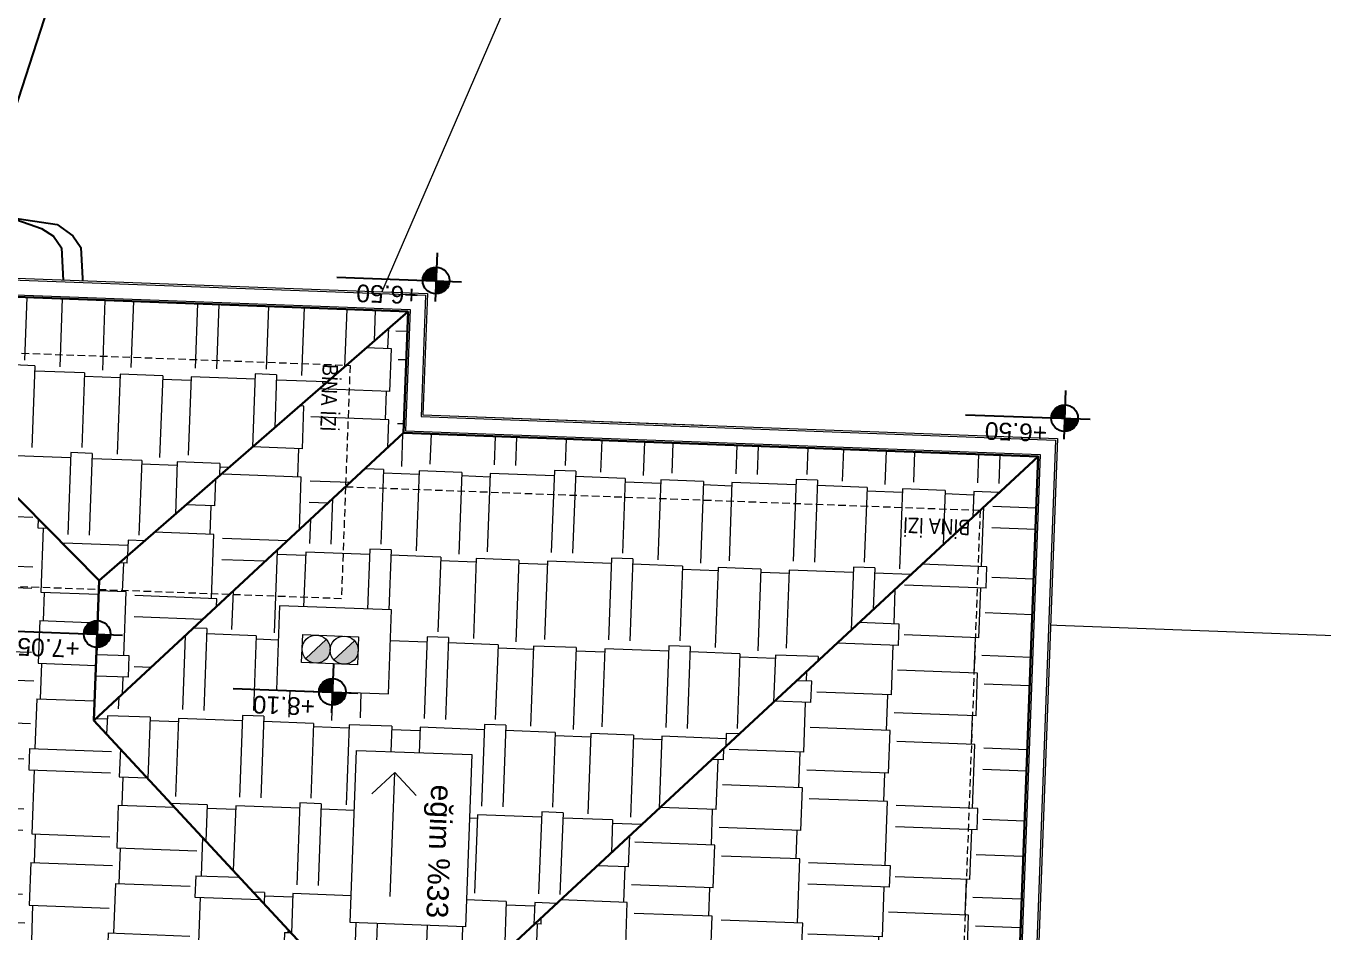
# Model space of a CAD drawing. Header units: centimetres. Extents: x 63871 to 181827, y -95930 to 42199.
# Drawn here: x 170634 to 171328, y 31778 to 32263 of the extents above; entities that cross this region are included whole.
import ezdxf

# ---------------------------------------------------------------- set-up
doc = ezdxf.new("R2010")
doc.units = ezdxf.units.CM
doc.linetypes.add('11-021_500-SatisOfisi_220512$0${ Diamond }', pattern=[12, 4, -2, 2, 2, -2])
doc.linetypes.add('11-021_500-SatisOfisi_280512$0${ Wide Dash }', pattern=[12, 4, -2, 4, -2])
for name, color, linetype, lineweight in [('2D Drafting - General_Pen_No__86', 173, 'Continuous', 18), ('A-AREA-IDEN', 7, 'Continuous', 9), ('A-DOOR', 31, 'Continuous', 9), ('A-FLOR-HRAL', 11, 'Continuous', 9), ('A-GLAZ', 151, 'Continuous', 9), ('A-WALL', 12, 'Continuous', 50), ('ARM_Pen_No__252', 8, 'Continuous', 18), ('Baca', 82, 'Continuous', 9), ('DUVAR', 7, 'Continuous', 40), ('İz DÜŞÜMÜ', 7, '11-021_500-SatisOfisi_220512$0${ Diamond }', 18), ('metal', 7, 'Continuous', 20), ('OLUK', 222, 'Continuous', 15), ('tefriş', 21, 'Continuous', 20), ('Çatı', 144, 'Continuous', 30), ('ÇEKME MESAFESİ', 5, 'Continuous', 25)]:
    doc.layers.add(name, color=color, linetype=linetype, lineweight=lineweight)
for name, color, linetype in [('Bitirme - Duvar', 7, 'Continuous'), ('Dıış Ölçü', 140, 'Continuous'), ('furn', 7, 'Continuous'), ('KOT', 171, 'Continuous')]:
    doc.layers.add(name, color=color, linetype=linetype)
doc.styles.add('Arial', font='Arial.ttf', dxfattribs={"height": 250})
doc.styles.add('Arial_1', font='Arial.ttf', dxfattribs={"height": 300})
doc.styles.add('MtXpl_Arial_Narrow', font='')
doc.styles.add('MtXpl_Arial_Narrow_1', font='')
doc.styles.add('OLUŞTURULMUŞ_STİL_1', font='Arial.ttf')
doc.styles.add('RomanS', font='')
doc.styles.get('MtXpl_Arial_Narrow').set_extended_font_data('Arial Narrow', bold=True)
doc.styles.get('MtXpl_Arial_Narrow_1').set_extended_font_data('Arial Narrow')
doc.styles.get('RomanS').set_extended_font_data('Stylus BT')
doc.dimstyles.new('BÖYÜK', dxfattribs={"dimtxt": 70, "dimasz": 5, "dimexe": 5, "dimexo": 5, "dimgap": 2, "dimtad": 3, "dimdec": 0, "dimzin": 0, "dimdsep": 46, "dimtxsty": 'RomanS', "dimblk": 'DOT', "dimcen": 5, "dimadec": 0, "dimazin": 0, "dimtfac": 1, "dimtdec": 0, "dimtix": 1, "dimtofl": 0, "dimtmove": 1, "dimatfit": 0, "dimldrblk": 'DOT', "dimfxl": 10, "dimfxlon": 1, "dimtolj": 1, "dimtzin": 0, "dimarcsym": 0})
pattern_1 = [(0, (-196861.627, -36377.483), (97.155, 45.72), [22.86, -19.05, 26.67, -11.43, 34.29, -15.24]), (0, (-196838.767, -36375.58), (97.155, 45.72), [19.05, -72.39, 15.24, -22.86]), (0, (-196793.047, -36380.34), (97.155, 45.72), [11.43, -118.11]), (90, (-196861.627, -36377.483), (-32.385, 45.72), [43.815, -139.065]), (90, (-196838.767, -36377.483), (-32.385, 45.72), [42.8625, -140.0175]), (90, (-196819.717, -36377.483), (-32.385, 45.72), [40.005, -142.875]), (90, (-196793.047, -36380.34), (-32.385, 45.72), [43.815, -139.065]), (90, (-196781.617, -36380.34), (-32.385, 45.72), [43.815, -139.065]), (90, (-196747.327, -36377.483), (-32.385, 45.72), [41.91, -140.97])]
pattern_2 = [(270, (-196861.627, -36377.483), (45.72, -97.155), [22.86, -19.05, 26.67, -11.43, 34.29, -15.24]), (270, (-196859.72, -36400.343), (45.72, -97.155), [19.05, -72.39, 15.24, -22.86]), (270, (-196864.484, -36446.063), (45.72, -97.155), [11.43, -118.11]), (0, (-196861.627, -36377.483), (45.72, 32.385), [43.815, -139.065]), (0, (-196861.627, -36400.343), (45.72, 32.385), [42.8625, -140.0175]), (0, (-196861.627, -36419.393), (45.72, 32.385), [40.005, -142.875]), (0, (-196864.484, -36446.063), (45.72, 32.385), [43.815, -139.065]), (0, (-196864.484, -36457.493), (45.72, 32.385), [43.815, -139.065]), (0, (-196861.627, -36491.783), (45.72, 32.385), [41.91, -140.97])]

# ---------------------------------------------------------------- blocks, each defined once
blk = doc.blocks.new('M_Single-Flush - 80-231723-01_zemin')
at = {"layer": 'A-DOOR', "lineweight": 18}
for p, q in [((350, -50), (350, -850.1)), ((400, -50), (350, -50)), ((400, -50), (400, -850.1)), ((400, -850.1), (350, -850.1))]:
    blk.add_line(p, q, dxfattribs=at)
at = {"layer": 'A-DOOR'}
blk.add_arc((400, -50), 801.7, 180, 266.42425, dxfattribs=at)
blk = doc.blocks.new('M_Single-Flush - 100-231751-01_zemin')
at = {"layer": 'A-DOOR', "lineweight": 18}
for p, q in [((450, 100), (450, 1100.4)), ((500, 1100.4), (450, 1100.4)), ((500, 100), (500, 1100.4)), ((500, 100), (450, 100))]:
    blk.add_line(p, q, dxfattribs=at)
at = {"layer": 'A-DOOR'}
blk.add_arc((500, 100), 1001.7, 92.86114, 180, dxfattribs=at)
blk = doc.blocks.new('*U7')
at = {"layer": 'KOT', "linetype": 'Continuous'}
for p, q in [((531937.82, 4296265.66), (531938.5, 4296266.85)), ((531938.5, 4296266.85), (531939.39, 4296267.88)), ((531939.39, 4296267.88), (531940.47, 4296268.73)), ((531940.47, 4296268.73), (531941.68, 4296269.36)), ((531941.68, 4296269.36), (531942.99, 4296269.75)), ((531942.99, 4296269.75), (531944.36, 4296269.88)), ((531944.36, 4296269.88), (531944.36, 4296269.75)), ((531944.36, 4296269.75), (531944.36, 4296269.36)), ((531944.36, 4296269.36), (531944.36, 4296268.73)), ((531944.36, 4296268.73), (531944.36, 4296267.88)), ((531944.36, 4296267.88), (531944.36, 4296266.85)), ((531944.36, 4296266.85), (531944.36, 4296265.66)), ((531937.2, 4296263), (531937.38, 4296264.36)), ((531937.38, 4296264.36), (531937.82, 4296265.66)), ((531944.36, 4296265.66), (531944.36, 4296264.36)), ((531944.36, 4296264.36), (531944.36, 4296263))]:
    blk.add_line(p, q, dxfattribs=at)
at = {"layer": 'KOT', "linetype": 'Continuous', "extrusion": (0, 0, -1)}
for points in [[(-531938.5, 4296266.85), (-531944.36, 4296265.66), (-531937.82, 4296265.66)], [(-531939.39, 4296267.88), (-531944.36, 4296266.85), (-531938.5, 4296266.85)], [(-531938.5, 4296266.85), (-531944.36, 4296266.85), (-531944.36, 4296265.66)], [(-531940.47, 4296268.73), (-531944.36, 4296267.88), (-531939.39, 4296267.88)], [(-531939.39, 4296267.88), (-531944.36, 4296267.88), (-531944.36, 4296266.85)], [(-531941.68, 4296269.36), (-531944.36, 4296268.73), (-531940.47, 4296268.73)], [(-531940.47, 4296268.73), (-531944.36, 4296268.73), (-531944.36, 4296267.88)], [(-531942.99, 4296269.75), (-531944.36, 4296269.36), (-531941.68, 4296269.36)], [(-531941.68, 4296269.36), (-531944.36, 4296269.36), (-531944.36, 4296268.73)], [(-531944.36, 4296269.88), (-531944.36, 4296269.75), (-531942.99, 4296269.75)], [(-531942.99, 4296269.75), (-531944.36, 4296269.75), (-531944.36, 4296269.36)], [(-531937.38, 4296264.36), (-531944.36, 4296263), (-531937.2, 4296263)], [(-531937.82, 4296265.66), (-531944.36, 4296264.36), (-531937.38, 4296264.36)], [(-531937.38, 4296264.36), (-531944.36, 4296264.36), (-531944.36, 4296263)], [(-531937.82, 4296265.66), (-531944.36, 4296265.66), (-531944.36, 4296264.36)]]:
    blk.add_solid(points, dxfattribs=at)
blk = doc.blocks.new('*U8')
at = {"layer": 'KOT', "linetype": 'Continuous'}
for p, q in [((531944.36, 4296263.14), (531944.36, 4296263.42)), ((531944.36, 4296261.74), (531944.36, 4296263.14)), ((531944.36, 4296260.39), (531944.36, 4296261.74)), ((531944.36, 4296259.15), (531944.36, 4296260.39)), ((531950.98, 4296260.39), (531950.32, 4296259.15)), ((531951.39, 4296261.74), (531950.98, 4296260.39)), ((531951.52, 4296263.14), (531951.39, 4296261.74)), ((531951.52, 4296263.42), (531951.52, 4296263.14)), ((531944.36, 4296258.07), (531944.36, 4296259.15)), ((531944.36, 4296257.18), (531944.36, 4296258.07)), ((531944.36, 4296256.51), (531944.36, 4296257.18)), ((531944.36, 4296256.11), (531944.36, 4296256.51)), ((531945.76, 4296256.11), (531944.36, 4296255.97)), ((531944.36, 4296255.97), (531944.36, 4296256.11)), ((531947.1, 4296256.51), (531945.76, 4296256.11)), ((531948.34, 4296257.18), (531947.1, 4296256.51)), ((531949.42, 4296258.07), (531948.34, 4296257.18)), ((531950.32, 4296259.15), (531949.42, 4296258.07))]:
    blk.add_line(p, q, dxfattribs=at)
at = {"layer": 'KOT', "linetype": 'Continuous', "extrusion": (0, 0, -1)}
for points in [[(-531944.36, 4296263.42), (-531951.52, 4296263.14), (-531944.36, 4296263.14)], [(-531944.36, 4296263.42), (-531951.52, 4296263.42), (-531951.52, 4296263.14)], [(-531944.36, 4296263.14), (-531951.39, 4296261.74), (-531944.36, 4296261.74)], [(-531944.36, 4296263.14), (-531951.52, 4296263.14), (-531951.39, 4296261.74)], [(-531944.36, 4296261.74), (-531950.98, 4296260.39), (-531944.36, 4296260.39)], [(-531944.36, 4296261.74), (-531951.39, 4296261.74), (-531950.98, 4296260.39)], [(-531944.36, 4296260.39), (-531950.32, 4296259.15), (-531944.36, 4296259.15)], [(-531944.36, 4296260.39), (-531950.98, 4296260.39), (-531950.32, 4296259.15)], [(-531944.36, 4296259.15), (-531949.42, 4296258.07), (-531944.36, 4296258.07)], [(-531944.36, 4296259.15), (-531950.32, 4296259.15), (-531949.42, 4296258.07)], [(-531944.36, 4296258.07), (-531948.34, 4296257.18), (-531944.36, 4296257.18)], [(-531944.36, 4296258.07), (-531949.42, 4296258.07), (-531948.34, 4296257.18)], [(-531944.36, 4296257.18), (-531947.1, 4296256.51), (-531944.36, 4296256.51)], [(-531944.36, 4296257.18), (-531948.34, 4296257.18), (-531947.1, 4296256.51)], [(-531944.36, 4296256.51), (-531945.76, 4296256.11), (-531944.36, 4296256.11)], [(-531944.36, 4296256.51), (-531947.1, 4296256.51), (-531945.76, 4296256.11)], [(-531944.36, 4296256.11), (-531945.76, 4296256.11), (-531944.36, 4296255.97)]]:
    blk.add_solid(points, dxfattribs=at)
blk = doc.blocks.new('asdf')
at = {"layer": 'KOT'}
for p, q in [((435094.33, 4281336.77), (435094.33, 4281362.83)), ((435080.69, 4281351.86), (435147.51, 4281351.86))]:
    blk.add_line(p, q, dxfattribs=at)
blk.add_circle((435094.33, 4281351.57), 7.17, dxfattribs=at)
at = {"layer": 'KOT', "linetype": 'Continuous'}
for name, p in [('*U7', (-96850.02, -14911.15)), ('*U8', (-96850.02, -14911.57))]:
    blk.add_blockref(name, p, dxfattribs=at)
blk = doc.blocks.new('y')
for p, q in [((66798.9, 34324.71), (66798.9, 34329.57)), ((66799.41, 34324.71), (66799.41, 34329.77)), ((66807.33, 34319.9), (66807.33, 34325.63)), ((66812.43, 34330.73), (66812.43, 34330.73)), ((66817.54, 34319.9), (66817.54, 34325.63)), ((66825.46, 34324.71), (66825.46, 34329.77)), ((66825.97, 34324.71), (66825.97, 34329.57)), ((66809.37, 34317.86), (66815.5, 34317.86)), ((66794.82, 34304.26), (66830.05, 34304.26)), ((66795.84, 34303.75), (66829.03, 34303.75)), ((66764.67, 34299.66), (66844.14, 34299.66)), ((66764.67, 34299.66), (66764.67, 34294.66)), ((66794.82, 34302.73), (66794.82, 34299.66)), ((66830.05, 34302.73), (66830.05, 34299.66)), ((66830.05, 34302.73), (66830.05, 34299.66)), ((66844.14, 34299.66), (66844.14, 34294.66))]:
    blk.add_line(p, q)
at = {"color": 4, "ltscale": 30}
for p, q in [((66797.43, 34306.58), (66800.9, 34306.58)), ((66799.17, 34308.31), (66799.17, 34304.84)), ((66827.44, 34306.58), (66823.97, 34306.58)), ((66825.7, 34308.31), (66825.7, 34304.84))]:
    blk.add_line(p, q, dxfattribs=at)
blk.add_lwpolyline([(66794.52, 34299.66, -0.41586), (66793.8, 34300.38), (66794.06, 34329.77, -1), (66830.81, 34329.77), (66831.07, 34300.38, -0.41586), (66830.35, 34299.66)], format="xyb", close=True)
for centre in [(66799.17, 34306.58), (66825.7, 34306.58)]:
    blk.add_circle(centre, 1.02)
for centre, radius, start, end in [((66812.43, 34329.81), 13.54, 358.98526, 181.01474), ((66812.43, 34330.01), 13.03, 358.94587, 181.05413), ((66812.43, 34324.47), 13.54, 178.98526, 1.01474), ((66812.43, 34324.99), 13.03, 181.19291, 358.80709), ((66812.43, 34325.63), 5.1, 90, 180), ((66812.43, 34325.63), 5.1, 0, 90), ((66809.37, 34319.9), 2.04, 180, 270), ((66815.5, 34319.9), 2.04, 270, 0), ((66795.84, 34302.73), 1.02, 90, 180), ((66829.03, 34302.73), 1.02, 0, 90)]:
    blk.add_arc(centre, radius, start, end)
at = {"layer": 'ARM_Pen_No__252'}
for p, q in [((66774.4, 34307.06), (66776.25, 34307.06)), ((66774.4, 34301.51), (66774.4, 34307.06)), ((66775.32, 34305.21), (66775.32, 34301.51)), ((66776.25, 34305.21), (66775.32, 34305.21)), ((66776.25, 34309.77), (66785.49, 34309.77)), ((66776.25, 34302.63), (66776.25, 34309.77)), ((66776.25, 34307.06), (66776.25, 34305.21)), ((66785.49, 34309.77), (66785.49, 34302.63)), ((66785.49, 34307.06), (66785.49, 34305.21)), ((66787.33, 34307.06), (66785.49, 34307.06)), ((66785.49, 34305.21), (66786.41, 34305.21)), ((66786.41, 34305.21), (66786.41, 34301.51)), ((66787.33, 34301.51), (66787.33, 34307.06)), ((66785.49, 34302.63), (66776.25, 34302.63))]:
    blk.add_line(p, q, dxfattribs=at)
blk.add_lwpolyline([(66788.26, 34301.51), (66788.26, 34299.66), (66773.47, 34299.66), (66773.47, 34301.51)], close=True, dxfattribs=at)
at = {"layer": 'metal'}
for p, q in [((66839.34, 34315.86), (66839.34, 34325.56)), ((66842.94, 34324.17), (66835.76, 34324.17)), ((66835.76, 34316.97), (66835.76, 34324.17)), ((66835.76, 34320.57), (66842.96, 34320.57)), ((66842.7, 34323.93), (66836, 34323.93)), ((66836, 34317.21), (66836, 34323.93)), ((66836.94, 34320.57), (66841.74, 34320.57)), ((66839.34, 34316.98), (66839.34, 34323.99)), ((66839.34, 34322.69), (66839.34, 34316.98)), ((66842.7, 34323.93), (66842.7, 34317.21)), ((66842.94, 34324.17), (66842.94, 34316.97)), ((66842.94, 34316.97), (66835.76, 34316.97)), ((66842.7, 34317.21), (66836, 34317.21))]:
    blk.add_line(p, q, dxfattribs=at)
blk.add_circle((66839.34, 34320.57), 2.88, dxfattribs=at)
blk = doc.blocks.new('afadfa')
at = {"layer": 'Baca'}
h = blk.add_hatch(color=0, dxfattribs=at)
h.dxf.hatch_style = 1
h.paths.add_polyline_path([(525548.61, 4261233.83, 0.670516), (525535.77, 4261228.56, 0.199315), (525537.97, 4261223.25)])
h = blk.add_hatch(color=0, dxfattribs=at)
h.dxf.hatch_style = 1
h.paths.add_polyline_path([(525563.68, 4261233.75, 0.675614), (525550.77, 4261228.56, 0.202965), (525553.05, 4261223.18)])
for p, q in [((525537.97, 4261223.25), (525548.61, 4261233.83)), ((525553.05, 4261223.18), (525563.68, 4261233.75))]:
    blk.add_line(p, q, dxfattribs=at)
blk.add_lwpolyline([(525535.77, 4261236.11), (525565.77, 4261236.05), (525565.77, 4261220.99), (525535.77, 4261221.06)], close=True, dxfattribs=at)
for centre in [(525543.27, 4261228.56), (525558.27, 4261228.56)]:
    blk.add_circle(centre, 7.5, dxfattribs=at)
blk = doc.blocks.new('HRD')
at = {"layer": 'ARM_Pen_No__252'}
h = blk.add_hatch(dxfattribs=at)
h.set_pattern_fill('AR-B816', color=256, scale=0.09)
h.set_pattern_definition([(0, (-39959.2, 0), (0, 18.288), []), (90, (-39959.2, 0), (-18.288, 18.288), [18.288, -18.288])])
h.paths.add_polyline_path([(154149.63, 35592.48), (154149.63, 35503.48), (154219.63, 35503.48), (154219.63, 35483.24), (154324.63, 35483.24), (154324.63, 35692.48), (154369.63, 35692.48), (154369.63, 35927.48), (154369.63, 35927.48), (154369.63, 36097.48), (154369.63, 36177.48), (154254.63, 36177.48), (153954.63, 36177.48), (153839.63, 36177.48), (153839.63, 35897.6), (153869.63, 35897.54), (153869.63, 35882.48), (154019.63, 35882.48), (154019.63, 35872.48), (154019.63, 35833.25, -0.444416), (154030.45, 35823.48, -0.444416), (154019.63, 35813.72), (154019.63, 35773.48), (153939.63, 35773.48), (153939.63, 35692.48), (154019.63, 35692.48), (154019.63, 35687.48), (154019.63, 35633.7), (154020.63, 35632.93), (154019.63, 35631.47), (154019.63, 35592.48), (154019.63, 35582.48), (153989.63, 35582.48), (153989.63, 35577.48), (153989.63, 35497.48), (153989.63, 35437.48), (153994.63, 35437.48), (154094.63, 35437.48), (154139.63, 35437.48), (154139.63, 35592.48)])
h = blk.add_hatch(dxfattribs=at)
h.set_pattern_fill('ANGLE', color=256, scale=5)
h.set_pattern_definition([(0, (-39959.2, 0), (0, 34.925), [25.4, -9.525]), (90, (-39959.2, 0), (-34.925, 2e-15), [25.4, -9.525])])
h.paths.add_polyline_path([(153979.63, 35577.48), (153979.63, 35582.48), (153839.63, 35582.48), (153839.63, 35560.82), (153842.46, 35560.82, -35.598717), (153842.4, 35558.91), (153839.63, 35558.91), (153839.63, 35437.48), (153862.73, 35437.48), (153862.73, 35442.48), (153892.58, 35442.48, -0.415866), (153891.86, 35443.2), (153892.13, 35472.59, -1), (153928.87, 35472.59), (153929.13, 35443.21, -0.417788), (153928.41, 35442.48), (153942.2, 35442.48), (153942.2, 35437.48), (153979.63, 35437.48), (153979.63, 35497.48)])
h.paths.add_polyline_path([(153928.87, 35472.59, 1), (153892.13, 35472.59), (153891.86, 35443.2, 0.415866), (153892.58, 35442.48), (153892.88, 35442.48), (153892.88, 35445.55, -0.414214), (153893.9, 35446.57), (153927.09, 35446.57, -0.414206), (153928.11, 35445.55), (153928.11, 35442.48), (153928.41, 35442.48, 0.417795), (153929.13, 35443.21)], flags=17)
h.paths.add_polyline_path([(153924.03, 35472.39), (153924.03, 35467.54, -1.017869), (153896.96, 35467.54), (153896.96, 35472.39, -1.017869)], flags=16)
h.paths.add_polyline_path([(153923.52, 35472.59), (153923.52, 35467.54, -0.979394), (153897.47, 35467.54), (153897.47, 35472.59, -1.018569)], flags=0)
h.paths.add_polyline_path([(153941, 35466.99), (153941, 35459.79), (153933.82, 35459.79), (153933.82, 35466.99)], flags=16)
h.paths.add_polyline_path([(153940.76, 35466.75), (153940.76, 35460.03), (153934.06, 35460.03), (153934.06, 35466.75)], flags=0)
h.paths.add_polyline_path([(153940.28, 35463.39, -1), (153934.52, 35463.39, -1)], flags=0)
h.paths.add_polyline_path([(153915.6, 35468.45), (153915.6, 35462.72, -0.414219), (153913.56, 35460.68), (153907.43, 35460.68, -0.414214), (153905.39, 35462.72), (153905.39, 35468.45, -0.414214), (153910.5, 35473.55, -0.414212)], flags=0)
h.paths.add_polyline_path([(153924.78, 35449.4, -1), (153922.74, 35449.4, -1)], flags=16)
h.paths.add_polyline_path([(153864.64, 35477.47), (153938.67, 35477.41), (153938.69, 35493.77), (153864.65, 35493.83)], flags=24)
h.paths.add_polyline_path([(153865.12, 35490.52), (153938.1, 35490.46), (153938.12, 35506.83), (153865.14, 35506.88)], flags=24)
h.paths.add_polyline_path([(153883.26, 35506.44), (153927.79, 35506.4), (153927.8, 35519.31), (153883.27, 35519.34)], flags=24)
h.paths.add_polyline_path([(153864.7, 35503.65), (153888.12, 35503.63), (153888.13, 35519.89), (153864.71, 35519.91)], flags=24)
h.paths.add_polyline_path([(153862.27, 35534.3), (153908.83, 35534.3), (153908.83, 35568.24), (153862.27, 35568.24)], flags=24)
h.paths.add_polyline_path([(153861.82, 35512.84), (153916.06, 35512.84), (153916.06, 35546.78), (153861.82, 35546.78)], flags=24)
at = {"layer": '2D Drafting - General_Pen_No__86'}
for radius, start, end in [(17, 181.57168, 175.13542), (9, 182.9697, 170.78267)]:
    blk.add_arc((153859.4, 35559.38), radius, start, end, dxfattribs=at)
at = {"layer": 'A-DOOR'}
for p, q in [((153979.63, 35497.48), (153979.63, 35577.48)), ((153989.63, 35577.48), (153989.63, 35497.48)), ((153994.63, 35437.48), (154094.63, 35437.48)), ((153994.63, 35417.48), (154094.63, 35417.48))]:
    blk.add_line(p, q, dxfattribs=at)
at = {"layer": 'A-FLOR-HRAL'}
for p, q in [((153969.6, 35417.48), (153969.6, 35317.48)), ((154119.71, 35317.48), (154119.71, 35417.48)), ((154049.77, 35373.48), (154043.1, 35363.46)), ((154049.77, 35317.48), (154049.77, 35373.48)), ((154049.77, 35373.48), (154056.43, 35363.46)), ((154119.71, 35371.48), (153969.6, 35371.48)), ((154119.71, 35344.48), (153969.6, 35344.48)), ((154119.71, 35317.48), (153969.6, 35317.48))]:
    blk.add_line(p, q, dxfattribs=at)
at = {"layer": 'A-FLOR-HRAL', "linetype": '11-021_500-SatisOfisi_280512$0${ Wide Dash }'}
for p, q in [((154119.71, 35373.48), (153969.6, 35373.48)), ((154119.71, 35346.48), (153969.6, 35346.48)), ((154119.71, 35319.48), (153969.6, 35319.48))]:
    blk.add_line(p, q, dxfattribs=at)
at = {"layer": 'A-GLAZ', "ltscale": 3}
for p, q in [((153869.84, 35437.48), (153869.84, 35417.48)), ((153874.84, 35437.48), (153869.84, 35437.48)), ((153869.84, 35437.48), (153929.84, 35437.48)), ((153874.84, 35417.48), (153874.84, 35437.48)), ((153924.84, 35417.48), (153924.84, 35437.48)), ((153924.84, 35437.48), (153929.84, 35437.48)), ((153929.84, 35437.48), (153929.84, 35417.48)), ((153894.84, 35427.48), (153894.84, 35432.48)), ((153894.84, 35432.48), (153924.84, 35432.48)), ((153899.84, 35427.48), (153899.84, 35432.48)), ((153899.84, 35429.98), (153919.84, 35429.98)), ((153919.84, 35427.48), (153919.84, 35432.48)), ((153874.84, 35427.48), (153904.84, 35427.48)), ((153904.84, 35422.48), (153874.84, 35422.48)), ((153874.84, 35422.48), (153879.84, 35422.48)), ((153879.84, 35422.48), (153879.84, 35427.48)), ((153879.84, 35424.98), (153899.84, 35424.98)), ((153924.84, 35427.48), (153894.84, 35427.48)), ((153899.84, 35427.48), (153899.84, 35422.48)), ((153904.84, 35427.48), (153904.84, 35422.48)), ((153924.84, 35427.48), (153919.84, 35427.48)), ((153869.84, 35417.48), (153874.84, 35417.48)), ((153869.84, 35417.48), (153929.84, 35417.48)), ((153929.84, 35417.48), (153924.84, 35417.48))]:
    blk.add_line(p, q, dxfattribs=at)
at = {"layer": 'A-WALL', "lineweight": 53}
for p, q in [((153819.63, 35417.48), (153819.63, 35692.48)), ((154019.63, 35592.48), (154019.63, 35582.48)), ((154139.63, 35437.48), (154139.63, 35592.48)), ((154139.63, 35592.48), (154149.63, 35592.48)), ((154149.63, 35592.48), (154149.63, 35437.48)), ((153839.63, 35582.48), (153839.63, 35437.48)), ((153979.63, 35582.48), (153839.63, 35582.48)), ((153979.63, 35577.48), (153979.63, 35582.48)), ((154019.63, 35582.48), (153989.63, 35582.48)), ((153989.63, 35582.48), (153989.63, 35577.48)), ((153989.63, 35577.48), (153979.63, 35577.48)), ((153979.63, 35437.48), (153979.63, 35497.48)), ((153979.63, 35497.48), (153989.63, 35497.48)), ((153989.63, 35497.48), (153989.63, 35437.48)), ((153839.63, 35437.48), (153869.84, 35437.48)), ((153929.84, 35437.48), (153979.63, 35437.48)), ((153989.63, 35437.48), (153994.63, 35437.48)), ((153994.63, 35437.48), (153994.63, 35417.48)), ((154094.63, 35417.48), (154094.63, 35437.48)), ((154094.63, 35437.48), (154139.63, 35437.48)), ((154149.63, 35437.48), (154369.63, 35437.48)), ((153869.84, 35417.48), (153819.63, 35417.48)), ((153994.63, 35417.48), (153929.84, 35417.48)), ((154389.63, 35417.48), (154094.63, 35417.48))]:
    blk.add_line(p, q, dxfattribs=at)
at = {"layer": 'A-WALL', "lineweight": 50}
for p, q in [((153869.84, 35437.48), (153869.84, 35417.48)), ((153929.84, 35417.48), (153929.84, 35437.48))]:
    blk.add_line(p, q, dxfattribs=at)
at = {"layer": 'Bitirme - Duvar', "color": 161, "linetype": 'Continuous', "lineweight": 25}
blk.add_line((153899.84, 35384.78), (153899.84, 35432.28), dxfattribs=at)
blk.add_circle((153899.84, 35374.56), 10.23, dxfattribs=at)
at = {"layer": 'İz DÜŞÜMÜ'}
blk.add_lwpolyline([(153819.63, 36347.48), (154419.63, 36347.49), (154419.63, 35292.49), (154159.63, 35292.49), (154159.63, 35357.48), (153819.63, 35357.48), (153819.63, 36347.48)], dxfattribs=at)
at = {"layer": 'metal'}
for p, q in [((153862.86, 35557.11), (153856.25, 35562.61)), ((153856.7, 35556.75), (153862.16, 35563.31)), ((153859.4, 35559.99), (153856.7, 35556.75)), ((153859.4, 35559.99), (153862.86, 35557.11))]:
    blk.add_line(p, q, dxfattribs=at)
blk.add_lwpolyline([(153839.63, 35558.91), (153858.14, 35558.91), (153858.14, 35560.82), (153839.63, 35560.82)], dxfattribs=at)
for radius in [2.81, 1.81]:
    blk.add_circle((153859.4, 35559.99), radius, dxfattribs=at)
at = {"layer": 'tefriş'}
for p, q in [((154324.63, 35483.24), (154324.63, 35692.48)), ((154149.63, 35507.48), (154149.63, 35441.48)), ((154219.63, 35507.48), (154149.63, 35507.48)), ((154204.63, 35509.48), (154204.63, 35510.48)), ((154204.63, 35510.48), (154214.63, 35510.48)), ((154214.63, 35509.48), (154204.63, 35509.48)), ((154210.63, 35507.48), (154210.63, 35509.48)), ((154213.63, 35507.48), (154213.63, 35509.48)), ((154214.63, 35510.48), (154214.63, 35509.48)), ((154219.63, 35441.48), (154219.63, 35507.48)), ((154219.63, 35503.48), (154149.63, 35503.48)), ((154149.63, 35502.48), (154219.63, 35502.48)), ((154219.63, 35483.24), (154324.63, 35483.24)), ((154149.63, 35441.48), (154153.66, 35441.48)), ((154152.63, 35437.48), (154152.63, 35438.48)), ((154152.63, 35438.48), (154153.39, 35438.48)), ((154216.63, 35437.48), (154152.63, 35437.48)), ((154165.5, 35441.48), (154168.81, 35441.48)), ((154179.63, 35441.48), (154219.63, 35441.48)), ((154179.63, 35438.48), (154216.63, 35438.48)), ((154216.63, 35438.48), (154216.63, 35437.48))]:
    blk.add_line(p, q, dxfattribs=at)
blk.add_blockref('y', (87098.06, 1142.82))
at = {"layer": 'A-DOOR', "xscale": -0.1, "yscale": 0.1, "zscale": 0.1, "rotation": 270.0000000000001}
blk.add_blockref('M_Single-Flush - 80-231723-01_zemin', (153984.63, 35537.48), dxfattribs=at)
at = {"layer": 'A-DOOR', "xscale": -0.1, "yscale": 0.1, "zscale": 0.1}
blk.add_blockref('M_Single-Flush - 100-231751-01_zemin', (154044.63, 35427.48), dxfattribs=at)
at = {"layer": 'Baca'}
blk.add_blockref('afadfa', (-371386.14, -4225783.58), dxfattribs=at)
at = {"layer": 'DUVAR'}
blk.add_blockref('asdf', (-281047.6, -4245872.08), dxfattribs=at)
for s, style, p in [('Döş', 'MtXpl_Arial_Narrow_1', (154031.1, 35527.3)), (': Lamine parke', 'MtXpl_Arial_Narrow_1', (154049.09, 35527.28)), ('Tav: Sıva+Boya', 'MtXpl_Arial_Narrow_1', (154031.54, 35514.24)), ('Döş', 'MtXpl_Arial_Narrow', (153867.42, 35508.74)), (': Seramik', 'MtXpl_Arial_Narrow_1', (153885.41, 35508.73)), ('Duv: Sıva+Boya', 'MtXpl_Arial_Narrow_1', (154031.05, 35501.19)), ('Tav: Sıva+Boya', 'MtXpl_Arial_Narrow_1', (153867.85, 35495.69)), ('Duv: Sıva+Boya', 'MtXpl_Arial_Narrow_1', (153867.37, 35482.64))]:
    blk.add_text(s, height=8.316, rotation=359.95698, dxfattribs=dict(style=style)).set_placement(p)
at = {"layer": 'A-AREA-IDEN', "char_height": 16.469, "width": 224.1999, "attachment_point": 2, "line_spacing_factor": 0.941778, "style": 'Arial'}
for s, insert in [('HOL', (154053.4, 35580.76)), ('WC', (153885.24, 35559.76)), ('4 m²', (154052.67, 35559.8)), ('3 m²', (153889.23, 35538.3))]:
    blk.add_mtext(s, dxfattribs=dict(at, insert=insert))
at = {"layer": 'A-DOOR', "style": 'Arial', "text_generation_flag": 6}
for s, rotation, p in [('80 / 220', 180, (153911.63, 35557.46)), ('100 / 220', 270, (154014.22, 35447.91))]:
    blk.add_text(s, height=12.355, rotation=rotation, dxfattribs=at).set_placement(p)
at = {"layer": 'Bitirme - Duvar', "linetype": 'Continuous', "style": 'OLUŞTURULMUŞ_STİL_1'}
for s, insert, char_height, attachment_point, rotation in [('\\A1;60', (153895.85, 35398), 10, 7, 90), ('\\A1;3', (154042.24, 35378.86), 12.592, 9, 1.38858), ('\\A1;2', (154042.24, 35352.41), 12.592, 9, 1.38858), ('\\A1;1', (154038.91, 35324.84), 12.592, 9, 1.38858)]:
    blk.add_mtext(s, dxfattribs=dict(at, insert=insert, char_height=char_height, attachment_point=attachment_point, rotation=rotation))
at = {"layer": 'Bitirme - Duvar', "linetype": 'Continuous', "insert": (153915.85, 35398), "char_height": 10, "width": 14.493, "attachment_point": 7, "rotation": 90, "style": 'OLUŞTURULMUŞ_STİL_1'}
blk.add_mtext('\\A1;60', dxfattribs=at)
at = {"layer": 'Bitirme - Duvar', "linetype": 'Continuous', "insert": (153897.51, 35368.97), "char_height": 10, "attachment_point": 7, "style": 'OLUŞTURULMUŞ_STİL_1'}
blk.add_mtext('\\A1;P', dxfattribs=at)
at = {"layer": 'KOT', "style": 'Arial_1'}
blk.add_text('+0.50', height=9.45, dxfattribs=at).set_placement((154059.49, 35483.12))
blk = doc.blocks.new('02PCAR03')
at = {"color": 0, "linetype": 'ByBlock'}
for p, q in [((-185, 35), (-197, 33)), ((-185, 35), (-193, 32)), ((-170, 36), (-185, 35)), ((-35, 36), (-170, 36)), ((-11, 35), (-35, 36)), ((-14, 33), (-19, 35)), ((-6, 32), (-11, 35)), ((-201, 30), (-203, 27)), ((-197, 33), (-201, 30)), ((-196, 30), (-198, 27)), ((-193, 32), (-196, 30)), ((-145, 29), (-144, 30)), ((-144, 30), (-111, 31)), ((-111, 31), (-114, 23)), ((-111, 23), (-107, 31)), ((-107, 31), (-71, 31)), ((-71, 31), (-86, 23)), ((-66, 30), (-83, 21)), ((-62, 27), (-66, 30)), ((-9, 29), (-14, 33)), ((-4, 29), (-6, 32)), ((-203, 27), (-204, 0)), ((-198, 27), (-199, 0)), ((-159, 27), (-165, 25)), ((-153, 27), (-159, 27)), ((-149, 25), (-153, 27)), ((-138, 24), (-145, 29)), ((-60, 23), (-62, 27)), ((-6, 20), (-9, 29)), ((-1, 13), (-4, 29)), ((-165, 25), (-168, 22)), ((-148, 24), (-149, 25)), ((-148, 23), (-148, 24)), ((-133, 23), (-138, 24)), ((-168, 22), (-171, 8)), ((-151, 11), (-150, 20)), ((-150, 20), (-149, 22)), ((-149, 22), (-148, 23)), ((-114, 23), (-133, 23)), ((-86, 23), (-111, 23)), ((-83, 21), (-81, 17)), ((-58, 11), (-60, 23)), ((-11, 14), (-56, 23)), ((-4, 0), (-6, 20)), ((-81, 17), (-80, 11)), ((-151, 0), (-151, 11)), ((-80, 11), (-79, 0)), ((-57, 0), (-58, 11)), ((0, 0), (-1, 13)), ((-171, 8), (-171, 0)), ((-203, -27), (-204, 0)), ((-198, -27), (-199, 0)), ((-171, -8), (-171, 0)), ((-151, 0), (-151, -11)), ((-80, -11), (-79, 0)), ((-57, 0), (-58, -11)), ((-4, 0), (-6, -20)), ((0, 0), (-1, -13)), ((-168, -22), (-171, -8)), ((-151, -11), (-150, -20)), ((-81, -17), (-80, -11)), ((-58, -11), (-60, -23)), ((-1, -13), (-4, -29)), ((-11, -14), (-56, -23)), ((-83, -21), (-81, -17)), ((-165, -25), (-168, -22)), ((-150, -20), (-149, -22)), ((-149, -22), (-148, -23)), ((-148, -23), (-148, -24)), ((-133, -23), (-138, -24)), ((-114, -23), (-133, -23)), ((-111, -31), (-114, -23)), ((-86, -23), (-111, -23)), ((-111, -23), (-107, -31)), ((-71, -31), (-86, -23)), ((-66, -30), (-83, -21)), ((-60, -23), (-62, -27)), ((-6, -20), (-9, -29)), ((-159, -27), (-165, -25)), ((-149, -25), (-153, -27)), ((-148, -24), (-149, -25)), ((-138, -24), (-145, -29)), ((-201, -30), (-203, -27)), ((-196, -30), (-198, -27)), ((-153, -27), (-159, -27)), ((-145, -29), (-144, -30)), ((-62, -27), (-66, -30)), ((-9, -29), (-14, -33)), ((-4, -29), (-6, -32)), ((-197, -33), (-201, -30)), ((-185, -35), (-197, -33)), ((-193, -32), (-196, -30)), ((-185, -35), (-193, -32)), ((-144, -30), (-111, -31)), ((-107, -31), (-71, -31)), ((-14, -33), (-19, -35)), ((-6, -32), (-11, -35)), ((-170, -36), (-185, -35)), ((-35, -36), (-170, -36)), ((-11, -35), (-35, -36))]:
    blk.add_line(p, q, dxfattribs=at)
blk = doc.blocks.new('_Dot')
at = {"color": 0, "linetype": 'ByBlock', "lineweight": -2}
blk.add_line((-0.5, 0), (-1, 0), dxfattribs=at)
at = {"color": 0, "linetype": 'ByBlock', "const_width": 0.5}
blk.add_lwpolyline([(-0.25, 0, 1), (0.25, 0, 1)], format="xyb", close=True, dxfattribs=at)
blk = doc.blocks.new('*D345')
at = {"layer": 'Defpoints', "color": 0, "transparency": 16777216}
for p in [(-6809.23, 17014.12), (-6191.89, 16991.19), (-6191.89, 16991.19)]:
    blk.add_point(p, dxfattribs=at)
at = {"layer": 'Dıış Ölçü', "color": 0, "lineweight": -2, "transparency": 16777216}
for p, q in [((-6809.23, 17014.12), (-6809.42, 17009.12)), ((-6804.24, 17013.93), (-6196.89, 16991.38)), ((-6191.89, 16991.19), (-6192.07, 16986.2))]:
    blk.add_line(p, q, dxfattribs=at)
at = {"layer": 'Dıış Ölçü', "color": 0, "lineweight": -2, "transparency": 16777216, "xscale": 5, "yscale": 5, "zscale": 5}
for p, rotation in [((-6809.23, 17014.12), 177.8731903117559), ((-6191.89, 16991.19), 357.8731903117559)]:
    blk.add_blockref('_Dot', p, dxfattribs=dict(at, rotation=rotation))
at = {"layer": 'Dıış Ölçü', "color": 0, "transparency": 16777216, "insert": (-6499.14, 17040.94), "char_height": 70, "attachment_point": 5, "rotation": 357.87319, "style": 'RomanS'}
blk.add_mtext('\\A1;618', dxfattribs=at)
blk = doc.blocks.new('*D350')
at = {"layer": 'Defpoints', "color": 0, "transparency": 16777216}
for p in [(-6878.83, 17763.91), (-6878.83, 17763.91), (-7144.36, 17151.65)]:
    blk.add_point(p, dxfattribs=at)
at = {"layer": 'Dıış Ölçü', "color": 0, "lineweight": -2, "transparency": 16777216}
for p, q in [((-6878.83, 17763.91), (-6883.42, 17765.9)), ((-7142.37, 17156.23), (-6880.82, 17759.33)), ((-7144.36, 17151.65), (-7148.95, 17153.64))]:
    blk.add_line(p, q, dxfattribs=at)
at = {"layer": 'Dıış Ölçü', "color": 0, "lineweight": -2, "transparency": 16777216, "xscale": 5, "yscale": 5, "zscale": 5}
for p, rotation in [((-6878.83, 17763.91), 66.5543617703296), ((-7144.36, 17151.65), 246.5543617703296)]:
    blk.add_blockref('_Dot', p, dxfattribs=dict(at, rotation=rotation))
at = {"layer": 'Dıış Ölçü', "color": 0, "transparency": 16777216, "insert": (-7047.84, 17473.5), "char_height": 70, "attachment_point": 5, "rotation": 66.55436, "style": 'RomanS'}
blk.add_mtext('\\A1;667', dxfattribs=at)
blk = doc.blocks.new('çatı planı')
at = {"layer": 'KOT'}
h = blk.add_hatch(color=256, dxfattribs=at)
h.dxf.hatch_style = 1
h.paths.add_polyline_path([(-337.19, -1132.08, 0.009987), (-337.2, -1131.79), (-344.36, -1131.79), (-344.36, -1139.24, 0.414214)])
blk.add_line((-358.01, -1131.79), (-291.19, -1131.79), dxfattribs=at)
blk.add_wipeout([(-680, -1060), (-680, 0), (0, 0), (0, -1125), (-340, -1125), (-340, -1060)]).dxf.layer = 'OLUK'
h = blk.add_hatch(color=256, dxfattribs=at)
h.dxf.hatch_style = 1
h.paths.add_polyline_path([(-297.06, -903.26, 0.402561), (-304.23, -910.14), (-297.06, -910.14)])
h = blk.add_hatch(color=256, dxfattribs=at)
h.dxf.hatch_style = 1
h.paths.add_polyline_path([(-289.9, -910.01, 0.009987), (-289.9, -909.72), (-297.06, -909.72), (-297.06, -917.17, 0.414214)])
h = blk.add_hatch(color=256, dxfattribs=at)
h.dxf.hatch_style = 1
h.paths.add_polyline_path([(-170, -929.52, 0.402561), (-177.16, -936.4), (-170, -936.4)])
h = blk.add_hatch(color=256, dxfattribs=at)
h.dxf.hatch_style = 1
h.paths.add_polyline_path([(-162.83, -936.26, 0.009987), (-162.84, -935.98), (-170, -935.98), (-170, -943.43, 0.414214)])
h = blk.add_hatch(color=256, dxfattribs=at)
h.dxf.hatch_style = 1
h.paths.add_polyline_path([(-683.39, -1064.2, 0.402561), (-690.55, -1071.08), (-683.39, -1071.08)])
h = blk.add_hatch(color=256, dxfattribs=at)
h.dxf.hatch_style = 1
h.paths.add_polyline_path([(-676.23, -1070.95, 0.009987), (-676.23, -1070.66), (-683.39, -1070.66), (-683.39, -1078.12, 0.414214)])
h = blk.add_hatch(color=256, dxfattribs=at)
h.dxf.hatch_style = 1
h.paths.add_polyline_path([(-344.36, -1125.33, 0.402561), (-351.52, -1132.21), (-344.36, -1132.21)])
at = {"layer": 'Çatı', "lineweight": 15}
h = blk.add_hatch(dxfattribs=at)
h.set_pattern_fill('AR-RSHKE', color=251, scale=0.15, angle=90)
h.set_pattern_definition([(90, (-196861.627, -36377.483), (-45.72, 97.155), [22.86, -19.05, 26.67, -11.43, 34.29, -15.24]), (90, (-196863.53, -36354.623), (-45.72, 97.155), [19.05, -72.39, 15.24, -22.86]), (90, (-196858.77, -36308.903), (-45.72, 97.155), [11.43, -118.11]), (180, (-196861.627, -36377.483), (-45.72, -32.385), [43.815, -139.065]), (180, (-196861.627, -36354.623), (-45.72, -32.385), [42.8625, -140.0175]), (180, (-196861.627, -36335.573), (-45.72, -32.385), [40.005, -142.875]), (180, (-196858.77, -36308.903), (-45.72, -32.385), [43.815, -139.065]), (180, (-196858.77, -36297.473), (-45.72, -32.385), [43.815, -139.065]), (180, (-196861.627, -36263.183), (-45.72, -32.385), [41.91, -140.97])])
h.paths.add_polyline_path([(-340, -720), (-170, -890), (-170, -890), (-170, -965), (-10, -1115), (-10, -10), (-340, -340)])
h = blk.add_hatch(dxfattribs=at)
h.set_pattern_fill('AR-RSHKE', color=251, scale=0.15, angle=270)
h.set_pattern_definition(pattern_2)
h.paths.add_polyline_path([(-340, -340), (-670, -340), (-670, -1050), (-340, -720)])
h.paths.add_polyline_path([(-554.79, -586.74), (-554.79, -524.95), (-462.64, -524.95), (-462.64, -586.74)], flags=16)
h.paths.add_polyline_path([(-438.13, -595), (-438.13, -505), (-358.13, -505), (-358.13, -595)], flags=16)
h.paths.add_polyline_path([(-435.13, -592), (-435.13, -508), (-361.13, -508), (-361.13, -592)], flags=0)
h.paths.add_polyline_path([(-575, -509.93), (-635, -509.93), (-635, -464.95), (-575, -464.95)], flags=16)
h.paths.add_polyline_path([(-590, -495), (-620, -494.93), (-620, -479.88), (-590, -479.95)], flags=0)
h.paths.add_polyline_path([(-605, -487.43, -1), (-620, -487.43, -1), (-605, -487.43, -1), (-590, -487.43, -1)], flags=0)
h.paths.add_polyline_path([(-540.96, -552.31), (-463.64, -552.31), (-463.64, -528.57), (-540.96, -528.57)], flags=8)
h.paths.add_polyline_path([(-428.72, -520.12), (-364.78, -520.12), (-364.78, -508.56), (-428.72, -508.56)], flags=8)
h = blk.add_hatch(dxfattribs=at)
h.set_pattern_fill('AR-RSHKE', color=251, scale=0.15)
h.set_pattern_definition(pattern_1)
h.paths.add_polyline_path([(-170, -890), (-340, -720), (-670, -1050), (-330, -1050)])
h.paths.add_polyline_path([(-267.06, -910.01), (-267.06, -954.99), (-327.06, -954.99), (-327.06, -910.01)], flags=16)
h.paths.add_polyline_path([(-280, -925.01), (-280, -940.07), (-310, -940), (-310, -924.95)], flags=0)
h.paths.add_polyline_path([(-280, -932.5, -1), (-295, -932.5, -1), (-310, -932.5, -1), (-295, -932.5, -1)], flags=0)
h.paths.add_polyline_path([(-311.07, -879.18), (-372.85, -879.18), (-372.85, -787.02), (-311.07, -787.02)], flags=16)
h.paths.add_polyline_path([(-345.5, -865.35), (-345.5, -788.02), (-369.24, -788.02), (-369.24, -865.35)], flags=8)
h.paths.add_polyline_path([(-637.61, -1017.24), (-596.53, -1017.27), (-596.52, -1002.03), (-637.6, -1002)], flags=25)
h = blk.add_hatch(dxfattribs=at)
h.set_pattern_fill('AR-RSHKE', color=251, scale=0.15, angle=270)
h.set_pattern_definition(pattern_2)
h.paths.add_polyline_path([(-170, -965), (-170, -890), (-330, -1050), (-330, -1115)])
h.paths.add_polyline_path([(-282.78, -1087.79), (-282.75, -1046.71), (-297.98, -1046.7), (-298.02, -1087.78)], flags=25)
h = blk.add_hatch(dxfattribs=at)
h.set_pattern_fill('AR-RSHKE', color=251, scale=0.15)
h.set_pattern_definition(pattern_1)
h.paths.add_polyline_path([(-330, -1115), (-10, -1115), (-170, -965)])
h.paths.add_polyline_path([(-282.78, -1087.79), (-282.75, -1046.71), (-297.98, -1046.7), (-298.02, -1087.78)], flags=24)
at = {"layer": 'A-AREA-IDEN'}
for p, q in [((-331.97, -801.78), (-331.97, -868.07)), ((-331.97, -868.07), (-343.85, -856.19)), ((-331.97, -868.07), (-320.09, -856.19))]:
    blk.add_line(p, q, dxfattribs=at)
blk.add_lwpolyline([(-311.07, -787.02), (-311.07, -879.18), (-372.85, -879.18), (-372.85, -787.02)], close=True, dxfattribs=at)
at = {"layer": 'Baca'}
blk.add_lwpolyline([(-327.06, -954.99), (-267.06, -954.99), (-267.06, -910.01), (-327.06, -910.01)], close=True, dxfattribs=at)
at = {"layer": 'İz DÜŞÜMÜ'}
blk.add_lwpolyline([(-300, -1020), (-300, -960), (-40, -960), (-40, -1085), (-300, -1085), (-300, -1020), (-640, -1020), (-640, -30), (-300, -30), (-300, -180), (-40, -180), (-40, -1095)], dxfattribs=at)
at = {"layer": 'KOT'}
for p, q in [((-297.06, -924.81), (-297.06, -898.74)), ((-310.71, -909.72), (-243.89, -909.72)), ((-170, -951.06), (-170, -925)), ((-183.65, -935.98), (-116.83, -935.98)), ((-683.39, -1085.75), (-683.39, -1059.69)), ((-697.04, -1070.66), (-630.22, -1070.66)), ((-344.36, -1146.88), (-344.36, -1120.81))]:
    blk.add_line(p, q, dxfattribs=at)
for centre in [(-297.06, -910.01), (-170, -936.26), (-683.39, -1070.95), (-344.36, -1132.08)]:
    blk.add_circle(centre, 7.17, dxfattribs=at)
at = {"layer": 'OLUK'}
for points in [[(-340, -1125), (-340, -1060), (-680, -1060), (-680, 0), (0, 0), (0, -1125)], [(-339, -1124), (-339, -1059), (-679, -1059), (-679, -1), (-1, -1), (-1, -1124)], [(-331, -1116), (-331, -1051), (-671, -1051), (-671, -9), (-9, -9), (-9, -1116)]]:
    blk.add_lwpolyline(points, close=True, dxfattribs=at)
at = {"layer": 'Çatı'}
for p, q in [((-340, -720), (-670, -1050)), ((-340, -720), (-170, -890)), ((-170, -890), (-330, -1050)), ((-170, -965), (-170, -890)), ((-330, -1115), (-170, -965)), ((-170, -965), (-10, -1115))]:
    blk.add_line(p, q, dxfattribs=at)
blk.add_lwpolyline([(-330, -1115), (-330, -1050), (-670, -1050), (-670, -10), (-10, -10), (-10, -1115)], close=True, dxfattribs=at)
at = {"layer": 'Baca'}
blk.add_blockref('afadfa', (-525845.77, -4262161.06), dxfattribs=at)
at = {"style": 'MtXpl_Arial_Narrow_1'}
for rotation, p in [(359.95698, (-635.07, -1014.7)), (89.95698, (-285.32, -1085.25))]:
    blk.add_text('BİNA İZİ', height=8.316, rotation=rotation, dxfattribs=at).set_placement(p)
at = {"layer": 'A-AREA-IDEN', "insert": (-363.31, -826.76), "char_height": 11.52, "width": 136.2867, "attachment_point": 2, "rotation": 90, "line_spacing_factor": 0.941778, "style": 'Arial'}
blk.add_mtext('eğim %33', dxfattribs=at)
at = {"layer": 'KOT', "char_height": 9.45, "width": 57.6964, "attachment_point": 2, "line_spacing_factor": 0.941778, "style": 'Arial_1'}
for s, insert in [('+8.10', (-271.34, -896.93)), ('+7.05', (-144.27, -923.18)), ('+6.50', (-657.67, -1057.87)), ('+6.50', (-318.63, -1119))]:
    blk.add_mtext(s, dxfattribs=dict(at, insert=insert))
blk = doc.blocks.new('VAZİYET PLANI')
at = {"layer": 'ÇEKME MESAFESİ'}
blk.add_lwpolyline([(-5.55, 5331.81), (308.62, 12485.41), (476.4, 16330.34), (575.85, 18602.22), (644.32, 20161.76), (725.52, 22011.24), (669.52, 22083.65), (-509.42, 22336.02), (-584.87, 22369.18), (-3315.89, 23569.53), (-5395.75, 23242.07), (-6367.13, 20242.3), (-7120.62, 17916.21), (-7587.36, 16475.45), (-8433.96, 13860.95), (-9144.43, 11733.77), (-10236.03, 8787.8)], dxfattribs=at)
at = {"rotation": 177.873189238168}
blk.add_blockref('HRD', (148218.83, 46698.76), dxfattribs=at)
at = {"layer": 'furn', "linetype": 'Continuous', "xscale": 2.086125961570064, "yscale": 2.086125961570064, "zscale": 2.086125961570064, "rotation": 180.9296038315417}
blk.add_blockref('02PCAR03', (-7711.03, 17151.58), dxfattribs=at)
at = {"layer": 'Dıış Ölçü'}
for p1, p2, picture, middle in [((-7144.36, 17151.65), (-6878.83, 17763.91), '*D350', (-7047.84, 17473.5)), ((-6809.23, 17014.12), (-6191.89, 16991.19), '*D345', (-6499.14, 17040.94))]:
    dim = blk.add_aligned_dim(p1=p1, p2=p2, distance=0, dimstyle='BÖYÜK', dxfattribs=at)
    dim.commit()
    dim.dimension.update_dxf_attribs({"geometry": picture, "text_midpoint": middle})
at = {"layer": 'OLUK', "rotation": 177.8731895439683}
blk.add_blockref('çatı planı', (-7484.42, 16078.53), dxfattribs=at)

msp = doc.modelspace()

# ---------------------------------------------------------------- block references
at = {"layer": 'OLUK'}
msp.add_blockref('VAZİYET PLANI', (177951.86, 14930.11), dxfattribs=at)

doc.saveas('drawing.dxf')
